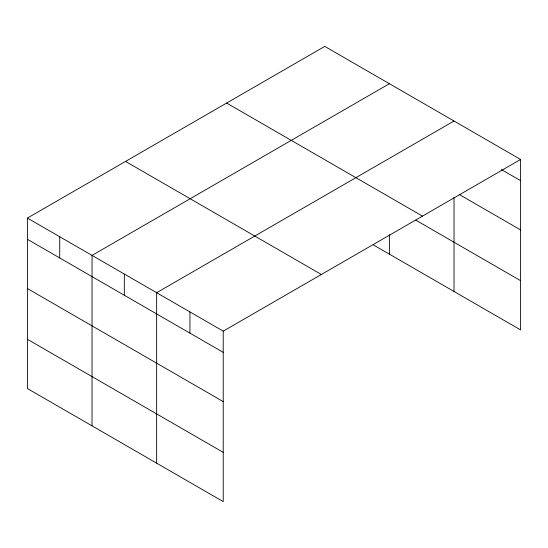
<?xml version="1.0" encoding="UTF-8"?>
<svg xmlns="http://www.w3.org/2000/svg" width="548" height="548" viewBox="0 0 548 548"><rect width="100%" height="100%" fill="white"/><g stroke="black" fill="none" stroke-linecap="round" stroke-linejoin="round"><path stroke-width="0.82" d="M373.243 244.84L520.6 329.917L520.6 159.461L324.772 46.395L27.4 218.083L27.4 388.539L223.228 501.605L223.228 331.143L27.4 218.083M389.395 83.707L92.023 255.395L92.023 425.851M454.018 121.019L156.646 292.707L156.646 463.163M223.228 331.143L520.6 159.461M501.365 169.565L520.6 180.669M459.197 194.471L520.6 229.92M226.639 103.051L422.467 216.118M415.829 220.18L520.6 280.665M125.533 161.427L321.361 274.486M27.4 239.298L223.228 352.357M27.4 288.549L223.228 401.609M27.4 339.287L223.228 452.353M454.018 197.403L454.018 291.474M389.395 234.633L389.395 254.162M189.937 311.922L189.937 333.136M124.334 274.048L124.334 295.262M59.711 236.736L59.711 257.95"/></g></svg>
